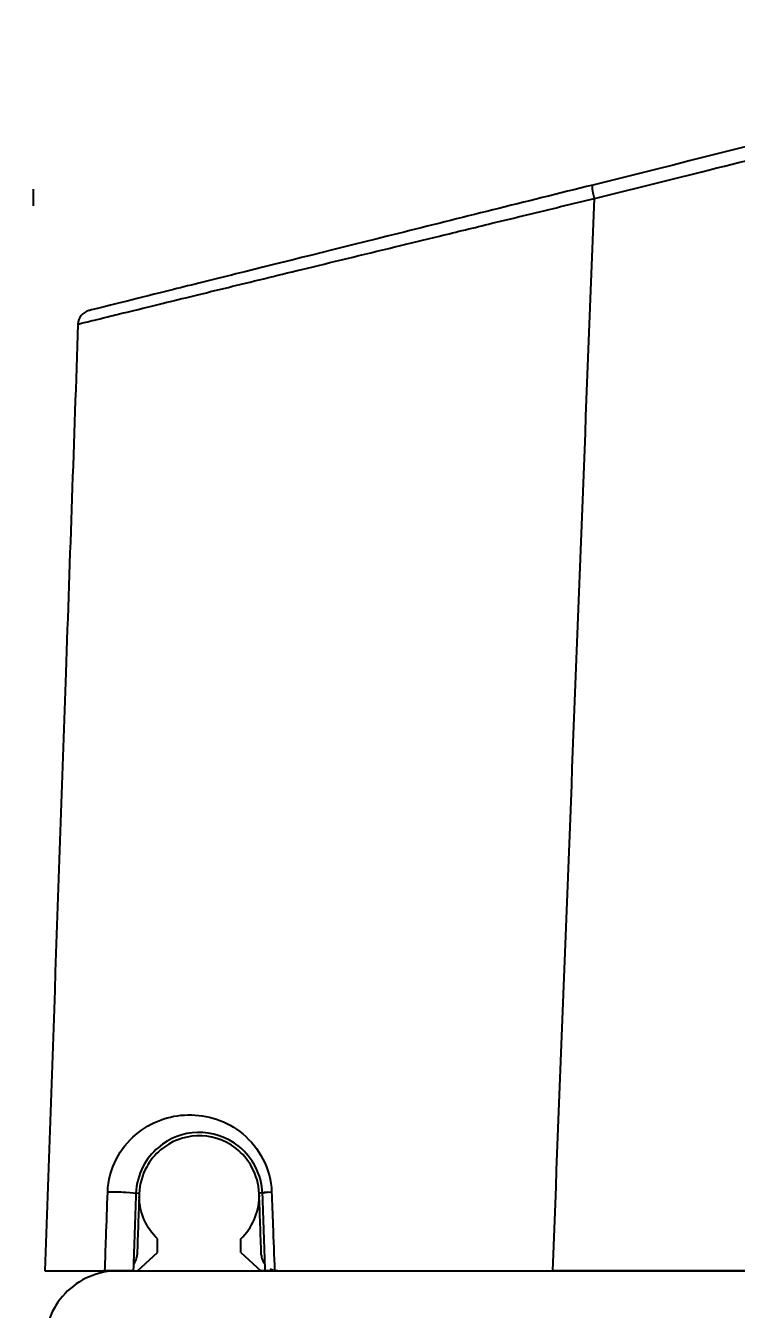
# Model space of a CAD drawing. Extents: x -2137 to 3740, y 68 to 2359.
# Drawn here: x 1313.9 to 1362.3, y 672.3 to 759.8 of the extents above; entities that cross this region are included whole.
import ezdxf

# ---------------------------------------------------------------- set-up
doc = ezdxf.new("R2010")
doc.units = 0
doc.header["$LTSCALE"] = 20
doc.header["$MEASUREMENT"] = 0
doc.layers.get('0').update_dxf_attribs({"linetype": 'CONTINUOUS'})
doc.layers.get('DEFPOINTS').update_dxf_attribs({"linetype": 'CONTINUOUS'})
doc.layers.add('1', color=7, linetype='CONTINUOUS')
doc.dimstyles.get("Standard").update_dxf_attribs({"dimtxt": 2.7, "dimasz": 2.5, "dimexe": 1.5, "dimexo": 1.5, "dimgap": 1.5, "dimtad": 1, "dimdec": 0, "dimlfac": 10, "dimzin": 0, "dimdsep": 46, "dimtxsty": 'Standard', "dimcen": 0, "dimclrt": 2, "dimadec": 0, "dimazin": 0, "dimtfac": 1, "dimtdec": 0, "dimtmove": 0, "dimatfit": 3, "dimfxl": 0, "dimtolj": 1, "dimtzin": 0, "dimarcsym": 0})

# ---------------------------------------------------------------- blocks, each defined once
blk = doc.blocks.new('*D30')
at = {"color": 3, "lineweight": -2}
for p, q in [((1407.22, 804.156), (1075.882, 804.156)), ((1081.882, 780.156), (1081.882, 581.518)), ((1081.882, 318.903), (1081.882, 533.518)), ((1303.378, 294.903), (1075.882, 294.903))]:
    blk.add_line(p, q, dxfattribs=at)
at = {"color": 3}
for points in [[(1077.882, 780.156), (1085.882, 780.156), (1081.882, 804.156)], [(1077.882, 318.903), (1085.882, 318.903), (1081.882, 294.903)]]:
    blk.add_solid(points, dxfattribs=at)
at = {"layer": 'DEFPOINTS', "color": 0}
for p in [(1409.02, 804.156), (1081.882, 294.903), (1305.178, 294.903)]:
    blk.add_point(p, dxfattribs=at)
at = {"color": 2, "insert": (1081.882, 557.518), "char_height": 24, "attachment_point": 5}
blk.add_mtext('\\A1;510', dxfattribs=at)
blk = doc.blocks.new('*D29')
at = {"color": 3, "lineweight": -2}
for p, q in [((1914.909, 686.908), (1914.909, 67.804)), ((1305.178, 293.103), (1305.178, 67.804)), ((1329.178, 73.804), (1890.909, 73.804))]:
    blk.add_line(p, q, dxfattribs=at)
at = {"color": 3}
for points in [[(1329.178, 77.804), (1329.178, 69.804), (1305.178, 73.804)], [(1890.909, 77.804), (1890.909, 69.804), (1914.909, 73.804)]]:
    blk.add_solid(points, dxfattribs=at)
at = {"layer": 'DEFPOINTS', "color": 0}
for p in [(1914.909, 688.708), (1305.178, 294.903), (1914.909, 73.804)]:
    blk.add_point(p, dxfattribs=at)
at = {"color": 2, "insert": (1610.044, 97.804), "char_height": 24, "attachment_point": 5}
blk.add_mtext('\\A1;610', dxfattribs=at)
blk = doc.blocks.new('A$C9bb48bae')
at = {"layer": '1', "color": 7, "linetype": 'Continuous'}
blk.add_line((597.483, 64.574), (597.441, 64.586), dxfattribs=at)
at = {"layer": '1', "color": 7, "linetype": 'Continuous', "extrusion": (0, 0, -1)}
blk.add_arc((-596.484, 64.539), 1, 104, 178, dxfattribs=at)
at = {"layer": '1', "color": 7, "linetype": 'Continuous'}
blk.add_ellipse((562.139, 73.102), major_axis=(0.242, 0.97), ratio=0.109772, start_param=4.793696, end_param=6.283185, dxfattribs=at)
for points in [[(527.267, 82.827), (538.996, 79.903), (550.708, 76.982), (562.381, 74.072)], [(565.109, 0), (564.159, 24.385), (563.21, 48.77), (562.265, 73.154)]]:
    blk.add_open_spline(points, degree=3, dxfattribs=at)
for points, knots in [([(562.265, 73.154), (559.826, 73.761), (554.626, 75.054), (546.32, 77.121), (537.032, 79.433), (530.507, 81.057), (527.082, 81.909)], [0, 0, 0, 0, 0.208474, 0.444593, 0.708427, 1, 1, 1, 1]), ([(562.381, 74.072), (567.005, 72.919), (571.508, 71.796), (579.762, 69.739), (583.557, 68.792), (588.292, 67.612), (589.734, 67.252), (592.211, 66.635), (593.263, 66.372), (595.842, 65.729), (596.727, 65.509), (596.726, 65.509)], [0, 0, 0, 0, 0.249972, 0.249972, 0.499943, 0.499943, 0.624929, 0.624929, 0.749915, 0.749915, 1, 1, 1, 1]), ([(597.441, 64.586), (597.426, 64.59), (597.36, 64.608), (597.087, 64.678), (596.553, 64.811), (595.803, 64.995), (594.391, 65.341), (591.794, 65.98), (587.494, 67.024), (582.152, 68.331), (577.143, 69.542), (572.709, 70.621), (569.685, 71.354), (566.166, 72.211), (563.807, 72.781), (562.265, 73.154)], [0, 0, 0, 0, 0.022719, 0.074198, 0.125789, 0.177344, 0.228719, 0.354526, 0.485514, 0.607642, 0.742273, 0.802542, 0.870756, 0.915519, 1, 1, 1, 1]), ([(597.483, 64.574), (597.76, 56.647), (598.037, 48.72), (598.789, 27.196), (599.263, 13.598), (599.738, 0)], [0, 0, 0, 0, 0.368266, 0.368266, 1, 1, 1, 1]), ([(531.981, 0), (538.801, 0), (545.52, 0), (556.512, 0), (560.874, 0), (565.109, 0)], [0, 0, 0, 0, 0.595329, 0.595329, 1, 1, 1, 1]), ([(599.738, 0), (599.738, 0), (598.881, 0), (595.501, 0), (593.028, 0), (583.556, 0), (574.684, 0), (565.109, 0)], [0, 0, 0, 0, 0.25, 0.25, 0.5, 0.5, 1, 1, 1, 1])]:
    blk.add_open_spline(points, degree=3, knots=knots, dxfattribs=at)

msp = doc.modelspace()

# ---------------------------------------------------------------- linework, layer by layer
msp.add_line((1320.175, 674.903), (1903.148, 674.903))
msp.add_arc((1320.175, 669.903), 5, 90, 183)
at = {"layer": '1', "color": 7, "linetype": 'Continuous'}
for p, q in [((1314.384, 748.685), (1314.384, 747.548)), ((1314.384, 747.548), (1314.384, 747.548)), ((1321.607, 680.052), (1321.609, 679.945)), ((1329.791, 680.052), (1329.789, 679.945)), ((1322.858, 676.153), (1322.858, 677.073)), ((1328.54, 676.153), (1328.54, 677.073)), ((1321.495, 674.903), (1322.858, 676.153)), ((1328.54, 676.153), (1329.904, 674.903)), ((1321.264, 674.903), (1321.495, 674.903)), ((1330.134, 674.903), (1329.904, 674.903)), ((1331.069, 674.903), (1330.901, 674.903))]:
    msp.add_line(p, q, dxfattribs=at)
at = {"layer": '1', "color": 7, "linetype": 'Continuous', "extrusion": (0, 0, -1)}
msp.add_arc((-1325.699, 680.017), 4.091, 313.98296, 359, dxfattribs=at)
at = {"layer": '1', "color": 7, "linetype": 'Continuous'}
msp.add_arc((1325.699, 680.017), 4.091, 313.98296, 359, dxfattribs=at)
for centre, major_axis, ratio, start_param, end_param in [((1320.248, 680.207), (1.136, -0.04), 0.048113, 0, 2.343004), ((1320.475, 680.199), (-1.136, 0.04), 0.048113, 3.141593, 3.756697), ((1330.923, 680.199), (1.136, 0.04), 0.088246, 2.091982, 3.141593), ((1331.15, 680.207), (-1.136, -0.04), 0.083137, 5.176659, 6.283185)]:
    msp.add_ellipse(centre, major_axis=major_axis, ratio=ratio, start_param=start_param, end_param=end_param, dxfattribs=at)
for points, knots in [([(1319.457, 680.274), (1319.513, 681.882), (1320.323, 683.301), (1322.391, 685.07), (1323.642, 685.513), (1326.223, 685.563), (1327.579, 685.145), (1329.77, 683.324), (1330.58, 681.877), (1330.639, 680.274)], [0, 0, 0, 0, 0.25, 0.25, 0.5, 0.5, 0.75, 0.75, 1, 1, 1, 1]), ([(1330.015, 680.167), (1329.969, 681.487), (1329.3, 682.646), (1327.585, 684.057), (1326.555, 684.359), (1324.615, 684.308), (1323.683, 683.975), (1322.495, 682.958), (1322.14, 682.533), (1321.591, 681.474), (1321.407, 680.83), (1321.384, 680.167)], [0, 0, 0, 0, 0.25, 0.25, 0.5, 0.5, 0.75, 0.75, 0.875, 0.875, 1, 1, 1, 1]), ([(1329.788, 680.159), (1329.742, 681.477), (1329.049, 682.591), (1327.387, 683.89), (1326.429, 684.14), (1324.643, 684.069), (1323.796, 683.762), (1322.699, 682.839), (1322.365, 682.454), (1321.827, 681.453), (1321.634, 680.822), (1321.611, 680.159)], [0, 0, 0, 0, 0.25, 0.25, 0.5, 0.5, 0.75, 0.75, 0.875, 0.875, 1, 1, 1, 1]), ([(1319.269, 674.903), (1319.296, 675.659), (1319.322, 676.416), (1319.385, 678.206), (1319.421, 679.24), (1319.457, 680.274)], [0, 0, 0, 0, 0.422415, 0.422415, 1, 1, 1, 1]), ([(1330.639, 680.274), (1330.667, 679.519), (1330.694, 678.765), (1330.76, 676.975), (1330.798, 675.939), (1330.836, 674.903)], [0, 0, 0, 0, 0.421409, 0.421409, 1, 1, 1, 1]), ([(1321.23, 675.346), (1321.311, 675.451), (1321.37, 675.565), (1321.442, 675.783), (1321.461, 675.889), (1321.465, 675.996), (1321.465, 675.998), (1321.466, 676)], [0, 0, 0, 0, 0.528646, 0.528646, 0.992719, 0.992719, 1, 1, 1, 1]), ([(1329.933, 676), (1329.933, 675.998), (1329.933, 675.997), (1329.937, 675.885), (1329.957, 675.776), (1330.032, 675.559), (1330.089, 675.45), (1330.166, 675.349)], [0, 0, 0, 0, 0.007195, 0.007195, 0.4909, 0.4909, 1, 1, 1, 1]), ([(1321.2, 674.903), (1321.2, 674.903), (1321.178, 674.903), (1321.093, 674.903), (1321.03, 674.903), (1320.87, 674.903), (1320.772, 674.903), (1320.556, 674.903), (1320.435, 674.903), (1320.186, 674.903), (1320.055, 674.903), (1319.802, 674.903), (1319.676, 674.903), (1319.455, 674.903), (1319.355, 674.903), (1319.269, 674.903)], [0, 0, 0, 0, 0.144266, 0.144266, 0.288524, 0.288524, 0.432883, 0.432883, 0.577226, 0.577226, 0.721399, 0.721399, 0.865322, 0.865322, 1, 1, 1, 1]), ([(1330.836, 674.903), (1330.721, 674.903), (1330.615, 674.903), (1330.436, 674.903), (1330.361, 674.903), (1330.252, 674.903), (1330.217, 674.903), (1330.201, 674.903), (1330.199, 674.903), (1330.199, 674.903)], [0, 0, 0, 0, 0.30353, 0.30353, 0.607015, 0.607015, 0.911106, 0.911106, 1, 1, 1, 1]), ([(1330.548, 675.029), (1330.678, 674.962), (1330.82, 674.921), (1330.999, 674.905), (1331.034, 674.903), (1331.069, 674.903)], [0, 0, 0, 0, 0.808611, 0.808611, 1, 1, 1, 1])]:
    msp.add_open_spline(points, degree=3, knots=knots, dxfattribs=at)
for points in [[(1321.384, 680.167), (1321.322, 678.413), (1321.261, 676.658), (1321.2, 674.903)], [(1321.611, 680.159), (1321.562, 678.773), (1321.514, 677.386), (1321.466, 676)], [(1329.933, 676), (1329.884, 677.386), (1329.836, 678.773), (1329.788, 680.159)], [(1330.199, 674.903), (1330.137, 676.658), (1330.076, 678.413), (1330.015, 680.167)]]:
    msp.add_open_spline(points, degree=3, dxfattribs=at)

# ---------------------------------------------------------------- block references
at = {"xscale": -1}
msp.add_blockref('A$C9bb48bae', (1914.914, 674.903), dxfattribs=at)

# ---------------------------------------------------------------- dimensions: what is measured, and where the dimension line sits
dim = msp.add_linear_dim(base=(1081.882, 294.903), p1=(1409.02, 804.156), p2=(1305.178, 294.903), angle=90, text='510', dimstyle='Standard', override={"dimscale": 1.2, "dimtxt": 20, "dimasz": 20, "dimexe": 5, "dimgap": 10, "dimtih": 1, "dimtoh": 1, "dimlfac": 1, "dimzin": 12, "dimclrd": 3, "dimclre": 3, "dimazin": 2, "dimarcsym": 1})
dim.commit()
dim.dimension.update_dxf_attribs({"geometry": '*D30', "text_midpoint": (1081.882, 557.518), "dimtype": 160})
dim = msp.add_linear_dim(base=(1914.909, 73.804), p1=(1305.178, 294.903), p2=(1914.909, 688.708), dimstyle='Standard', override={"dimscale": 1.2, "dimtxt": 20, "dimasz": 20, "dimexe": 5, "dimgap": 10, "dimtoh": 1, "dimlfac": 1, "dimzin": 12, "dimclrd": 3, "dimclre": 3, "dimazin": 2, "dimarcsym": 1})
dim.commit()
dim.dimension.update_dxf_attribs({"geometry": '*D29', "text_midpoint": (1610.044, 73.804), "dimtype": 160})

doc.saveas('drawing.dxf')
